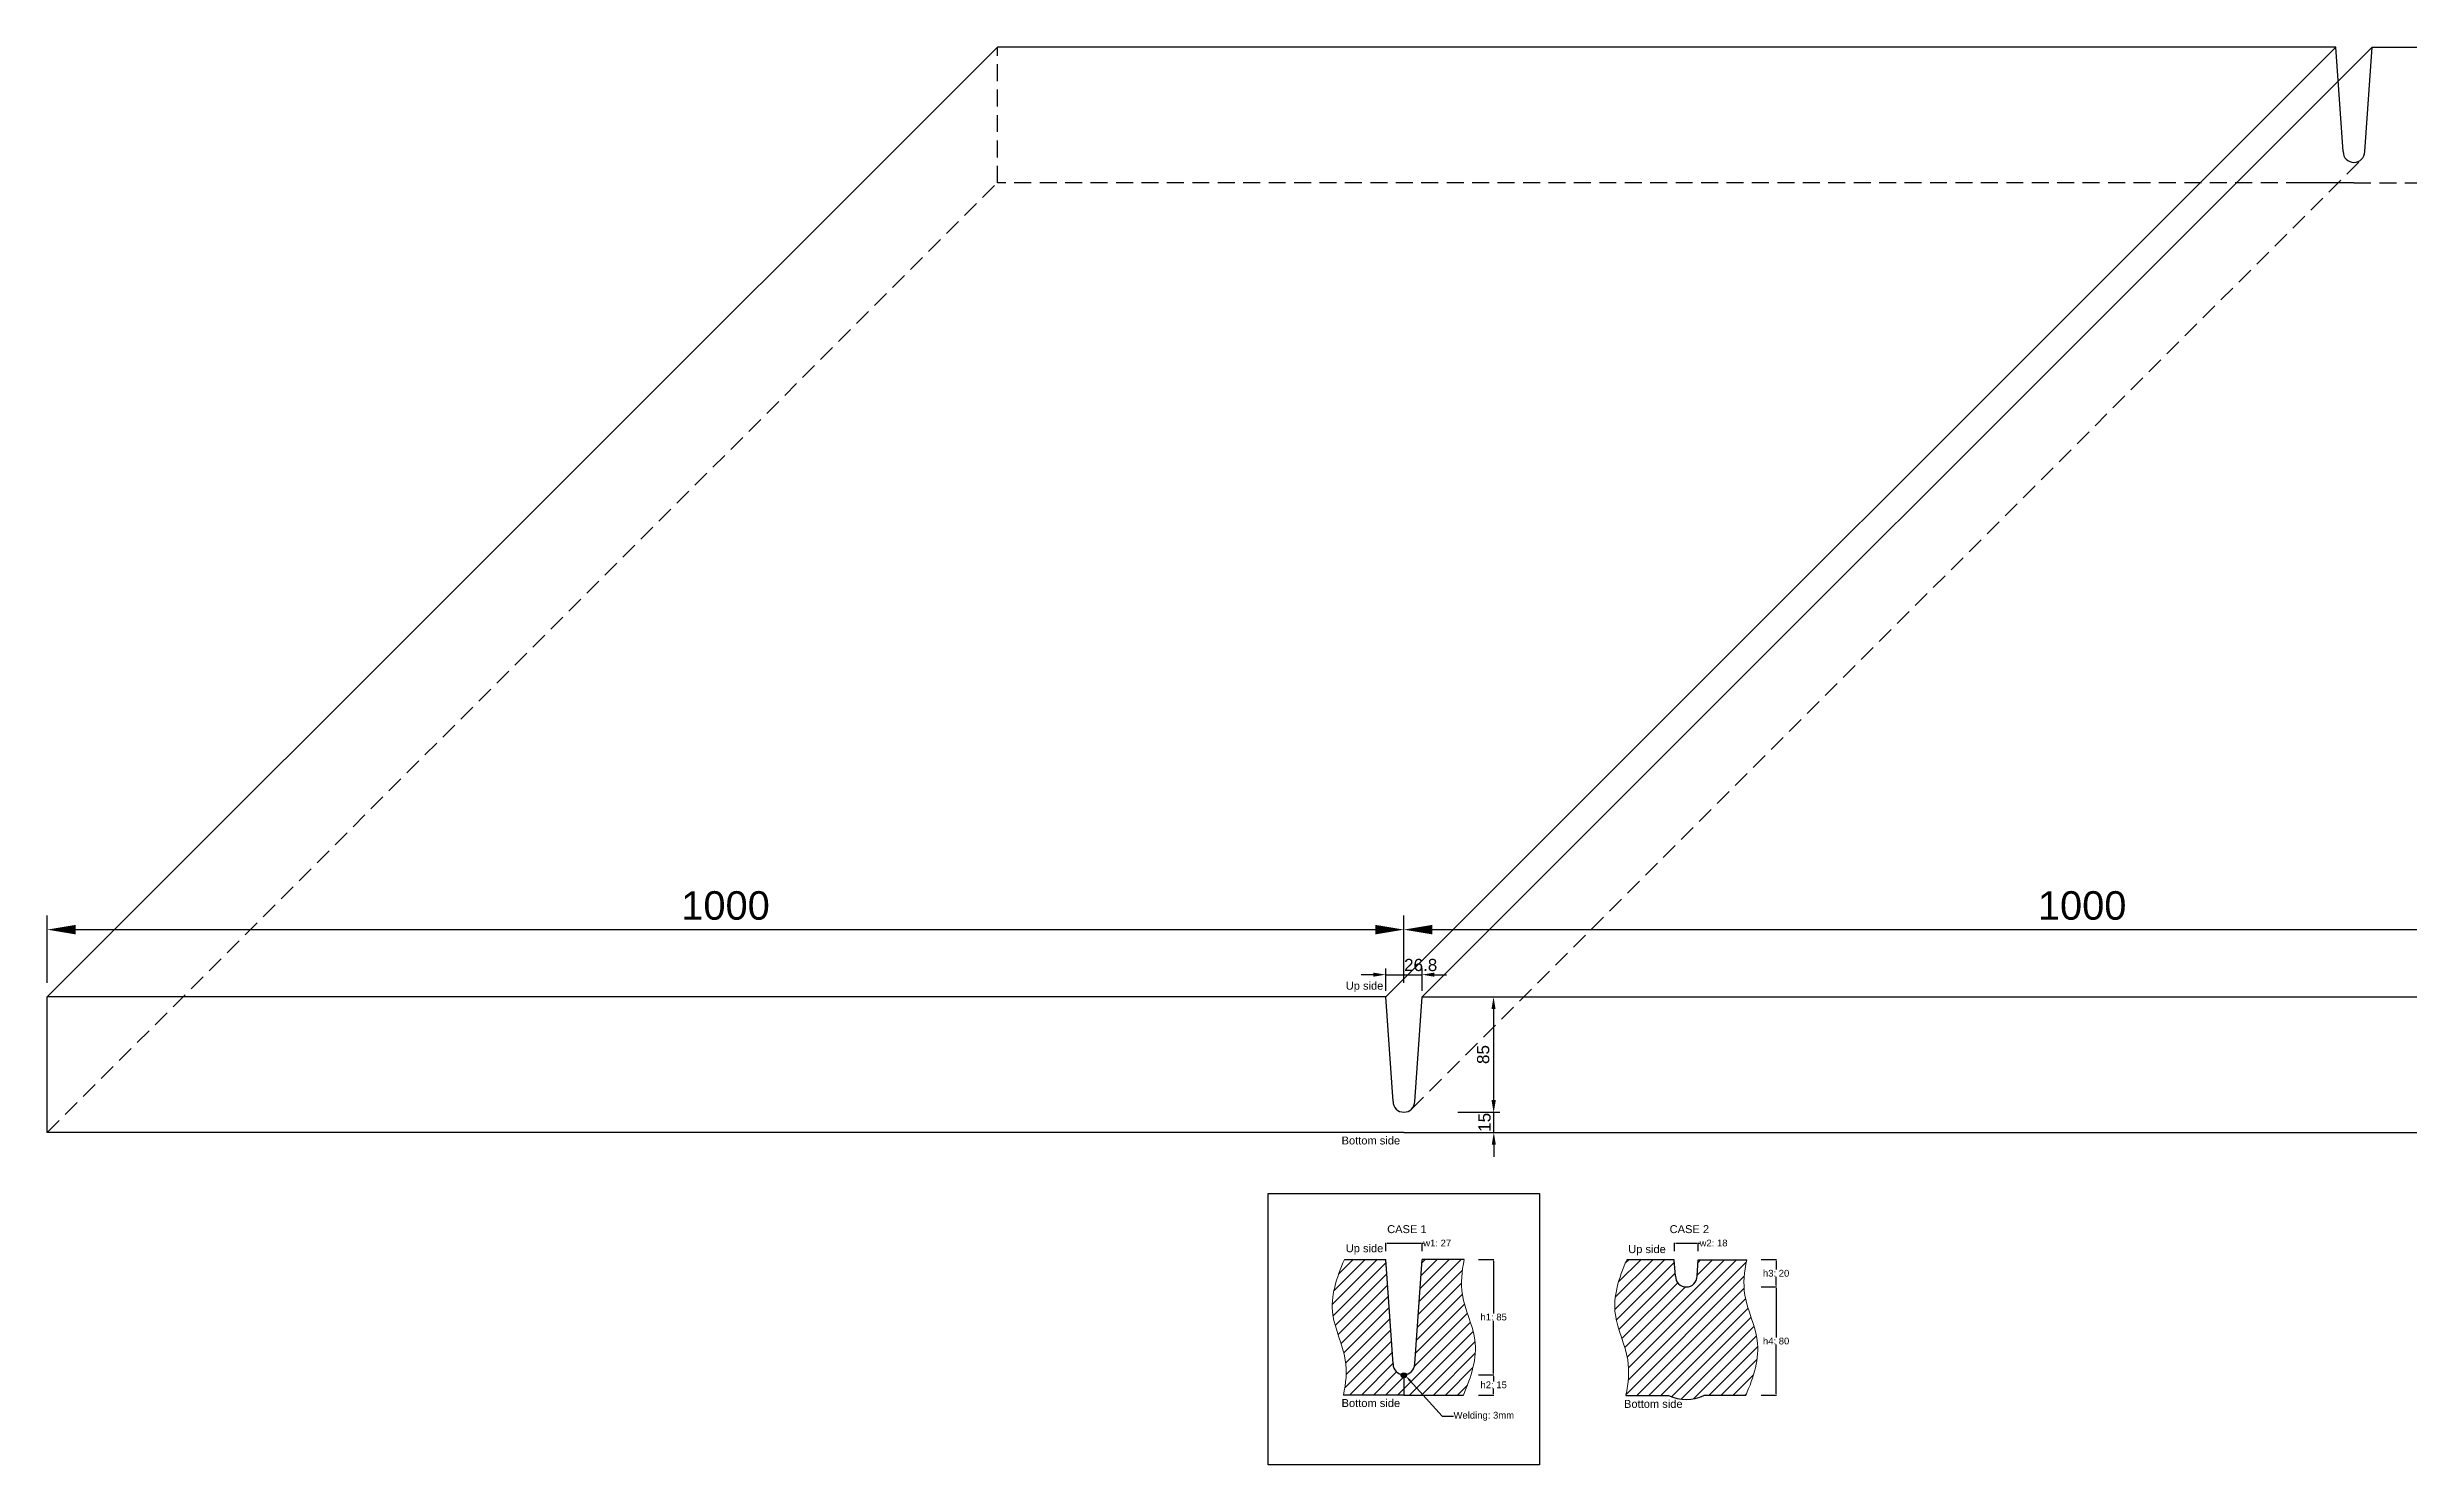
# Model space of a CAD drawing. Header units: inches. Extents: x -873 to 1827, y 0 to 1106.
# Drawn here: x -873 to 868, y 0 to 1046 of the extents above; entities that cross this region are included whole.
import ezdxf
from ezdxf import colors
from ezdxf.entities.mleader import LeaderData, LeaderLine
from ezdxf.math import Vec2, Vec3

# ---------------------------------------------------------------- set-up
doc = ezdxf.new("R2010")
doc.units = ezdxf.units.IN
doc.header["$MEASUREMENT"] = 0
doc.linetypes.add('HIDDEN2', pattern=[0.1875, 0.125, -0.0625])
doc.layers.add('기준선', color=8, linetype='Continuous', lineweight=20)
doc.styles.add('ROMANS', font='romans.shx', dxfattribs={"width": 0.9, "bigfont": 'whgtxt.shx'})
doc.styles.get("Standard").update_dxf_attribs({"font": 'arial.ttf'})
doc.dimstyles.new('1-3', dxfattribs={"dimscale": 3, "dimtxt": 3, "dimasz": 3, "dimexe": 1.5, "dimexo": 1.5, "dimgap": 1, "dimtad": 1, "dimdec": 1, "dimzin": 12, "dimdsep": 46, "dimtxsty": 'ROMANS', "dimcen": 0.09, "dimclrd": 6, "dimclre": 6, "dimclrt": 4, "dimadec": 0, "dimazin": 0, "dimtfac": 1, "dimtdec": 1, "dimtmove": 2, "dimatfit": 3, "dimfxl": 1, "dimtolj": 1, "dimtzin": 12, "dimarcsym": 0})
doc.dimstyles.new('1-7', dxfattribs={"dimscale": 7, "dimtxt": 3, "dimasz": 3, "dimexe": 1.5, "dimexo": 1.5, "dimgap": 1, "dimtad": 1, "dimdec": 1, "dimzin": 12, "dimdsep": 46, "dimtxsty": 'ROMANS', "dimcen": 0.09, "dimclrd": 6, "dimclre": 6, "dimclrt": 4, "dimadec": 0, "dimazin": 0, "dimtfac": 1, "dimtdec": 1, "dimtmove": 2, "dimatfit": 3, "dimfxl": 1, "dimtolj": 1, "dimtzin": 12, "dimarcsym": 0})
doc.dimstyles.get("Standard").update_dxf_attribs({"dimtxt": 0.18, "dimasz": 0.18, "dimexe": 0.18, "dimexo": 0.0625, "dimgap": 0.09, "dimtad": 0, "dimtih": 1, "dimtoh": 1, "dimdec": 4, "dimzin": 0, "dimdsep": 46, "dimtxsty": 'Standard', "dimcen": 0.09, "dimadec": 0, "dimazin": 0, "dimtfac": 1, "dimtdec": 4, "dimtofl": 0, "dimtmove": 0, "dimatfit": 3, "dimfxl": 1, "dimtolj": 1, "dimtzin": 0, "dimarcsym": 0})

# ---------------------------------------------------------------- blocks, each defined once
blk = doc.blocks.new('*D1')
at = {"color": 0, "lineweight": -2, "transparency": 16777216}
for p, q in [((182.2, 151.7), (193.5, 151.7)), ((193.3, 150.7), (193.3, 111.8)), ((193.3, 67.7), (193.3, 106.5)), ((182.2, 66.7), (193.5, 66.7))]:
    blk.add_line(p, q, dxfattribs=at)
at = {"color": 0, "transparency": 16777216}
for points in [[(193.1, 150.7), (193.4, 150.7), (193.3, 151.7)], [(193.1, 67.7), (193.4, 67.7), (193.3, 66.7)]]:
    blk.add_solid(points, dxfattribs=at)
at = {"layer": 'Defpoints', "color": 0, "transparency": 16777216}
for p in [(182.1, 151.7), (182.1, 66.7), (193.3, 66.7)]:
    blk.add_point(p, dxfattribs=at)
at = {"color": 0, "transparency": 16777216, "insert": (193.3, 109.2), "char_height": 5, "attachment_point": 5}
blk.add_mtext('\\A1;h1: 85', dxfattribs=at)
blk = doc.blocks.new('*D2')
at = {"color": 0, "lineweight": -2, "transparency": 16777216}
for p, q in [((182.2, 66.7), (193.5, 66.7)), ((193.3, 65.7), (193.3, 61.8)), ((193.3, 52.7), (193.3, 56.5)), ((182.2, 51.7), (193.5, 51.7))]:
    blk.add_line(p, q, dxfattribs=at)
at = {"color": 0, "transparency": 16777216}
for points in [[(193.1, 65.7), (193.4, 65.7), (193.3, 66.7)], [(193.1, 52.7), (193.4, 52.7), (193.3, 51.7)]]:
    blk.add_solid(points, dxfattribs=at)
at = {"layer": 'Defpoints', "color": 0, "transparency": 16777216}
for p in [(182.1, 66.7), (182.1, 51.7), (193.3, 51.7)]:
    blk.add_point(p, dxfattribs=at)
at = {"color": 0, "transparency": 16777216, "insert": (193.3, 59.2), "char_height": 5, "attachment_point": 5}
blk.add_mtext('\\A1;h2: 15', dxfattribs=at)
blk = doc.blocks.new('*D3')
at = {"color": 0, "lineweight": -2, "transparency": 16777216}
for p, q in [((390.4, 151.7), (401.7, 151.7)), ((401.5, 150.7), (401.5, 144.2)), ((390.4, 131.4), (401.7, 131.4)), ((401.5, 132.4), (401.5, 138.9))]:
    blk.add_line(p, q, dxfattribs=at)
at = {"color": 0, "transparency": 16777216}
for points in [[(401.3, 150.7), (401.6, 150.7), (401.5, 151.7)], [(401.3, 132.4), (401.6, 132.4), (401.5, 131.4)]]:
    blk.add_solid(points, dxfattribs=at)
at = {"layer": 'Defpoints', "color": 0, "transparency": 16777216}
for p in [(390.3, 151.7), (390.3, 131.4), (401.5, 131.4)]:
    blk.add_point(p, dxfattribs=at)
at = {"color": 0, "transparency": 16777216, "insert": (401.5, 141.5), "char_height": 5, "attachment_point": 5}
blk.add_mtext('\\A1;h3: 20', dxfattribs=at)
blk = doc.blocks.new('*D4')
at = {"color": 0, "lineweight": -2, "transparency": 16777216}
for p, q in [((390.4, 131.4), (401.7, 131.4)), ((401.5, 130.4), (401.5, 94.2)), ((401.5, 52.7), (401.5, 88.9)), ((390.4, 51.7), (401.7, 51.7))]:
    blk.add_line(p, q, dxfattribs=at)
at = {"color": 0, "transparency": 16777216}
for points in [[(401.3, 130.4), (401.6, 130.4), (401.5, 131.4)], [(401.3, 52.7), (401.6, 52.7), (401.5, 51.7)]]:
    blk.add_solid(points, dxfattribs=at)
at = {"layer": 'Defpoints', "color": 0, "transparency": 16777216}
for p in [(390.3, 131.4), (390.3, 51.7), (401.5, 51.7)]:
    blk.add_point(p, dxfattribs=at)
at = {"color": 0, "transparency": 16777216, "insert": (401.5, 91.5), "char_height": 5, "attachment_point": 5}
blk.add_mtext('\\A1;h4: 80', dxfattribs=at)
blk = doc.blocks.new('*D5')
at = {"color": 0, "lineweight": -2, "transparency": 16777216}
for p, q in [((113.7, 157.9), (113.7, 163.9)), ((114.7, 163.8), (139.5, 163.8)), ((140.5, 157.9), (140.5, 163.9)), ((140.5, 163.8), (141.5, 163.8))]:
    blk.add_line(p, q, dxfattribs=at)
at = {"color": 0, "transparency": 16777216}
for points in [[(114.7, 163.9), (114.7, 163.6), (113.7, 163.8)], [(139.5, 163.9), (139.5, 163.6), (140.5, 163.8)]]:
    blk.add_solid(points, dxfattribs=at)
at = {"layer": 'Defpoints', "color": 0, "transparency": 16777216}
for p in [(113.7, 157.8), (140.5, 163.8), (140.5, 157.8)]:
    blk.add_point(p, dxfattribs=at)
at = {"color": 0, "transparency": 16777216, "insert": (151.7, 163.8), "char_height": 5, "attachment_point": 5}
blk.add_mtext('\\A1;w1: 27', dxfattribs=at)
blk = doc.blocks.new('*D6')
at = {"color": 0, "lineweight": -2, "transparency": 16777216}
for p, q in [((326.5, 157.8), (326.5, 163.9)), ((327.5, 163.8), (343.1, 163.8)), ((344.1, 157.8), (344.1, 163.9)), ((344.1, 163.8), (345.2, 163.8))]:
    blk.add_line(p, q, dxfattribs=at)
at = {"color": 0, "transparency": 16777216}
for points in [[(327.5, 163.9), (327.5, 163.6), (326.5, 163.8)], [(343.1, 163.9), (343.1, 163.6), (344.1, 163.8)]]:
    blk.add_solid(points, dxfattribs=at)
at = {"layer": 'Defpoints', "color": 0, "transparency": 16777216}
for p in [(326.5, 163.8), (326.5, 157.7), (344.1, 157.7)]:
    blk.add_point(p, dxfattribs=at)
at = {"color": 0, "transparency": 16777216, "insert": (355.4, 163.8), "char_height": 5, "attachment_point": 5}
blk.add_mtext('\\A1;w2: 18', dxfattribs=at)
blk = doc.blocks.new('*D9')
at = {"color": 6, "lineweight": -2, "transparency": 16777216}
for p, q in [((113.7, 349.8), (113.7, 366.2)), ((140.5, 349.8), (140.5, 366.2)), ((104.7, 361.7), (95.7, 361.7)), ((113.7, 361.7), (140.5, 361.7)), ((149.5, 361.7), (158.5, 361.7))]:
    blk.add_line(p, q, dxfattribs=at)
at = {"color": 6, "transparency": 16777216}
for points in [[(104.7, 363.2), (104.7, 360.2), (113.7, 361.7)], [(149.5, 363.2), (149.5, 360.2), (140.5, 361.7)]]:
    blk.add_solid(points, dxfattribs=at)
at = {"layer": 'Defpoints', "color": 0, "transparency": 16777216}
for p in [(140.5, 361.7), (113.7, 345.3), (140.5, 345.3)]:
    blk.add_point(p, dxfattribs=at)
at = {"color": 4, "transparency": 16777216, "insert": (139.5, 368.8), "char_height": 9, "attachment_point": 5}
blk.add_mtext('\\A1;26.8', dxfattribs=at)
blk = doc.blocks.new('*D10')
at = {"color": 6, "lineweight": -2, "transparency": 16777216}
for p, q in [((-872.9, 355.8), (-872.9, 405.4)), ((127.1, 355.8), (127.1, 405.4)), ((-851.9, 394.9), (106.1, 394.9))]:
    blk.add_line(p, q, dxfattribs=at)
at = {"color": 6, "transparency": 16777216}
for points in [[(-851.9, 398.4), (-851.9, 391.4), (-872.9, 394.9)], [(106.1, 398.4), (106.1, 391.4), (127.1, 394.9)]]:
    blk.add_solid(points, dxfattribs=at)
at = {"layer": 'Defpoints', "color": 0, "transparency": 16777216}
for p in [(127.1, 394.9), (-872.9, 345.3), (127.1, 345.3)]:
    blk.add_point(p, dxfattribs=at)
at = {"color": 4, "transparency": 16777216, "insert": (-372.9, 412.6), "char_height": 21, "attachment_point": 5}
blk.add_mtext('\\A1;1000', dxfattribs=at)
blk = doc.blocks.new('*D11')
at = {"color": 6, "lineweight": -2, "transparency": 16777216}
for p, q in [((127.1, 355.8), (127.1, 405.4)), ((1127.1, 355.8), (1127.1, 405.4)), ((148.1, 394.9), (1106.1, 394.9))]:
    blk.add_line(p, q, dxfattribs=at)
at = {"color": 6, "transparency": 16777216}
for points in [[(148.1, 398.4), (148.1, 391.4), (127.1, 394.9)], [(1106.1, 398.4), (1106.1, 391.4), (1127.1, 394.9)]]:
    blk.add_solid(points, dxfattribs=at)
at = {"layer": 'Defpoints', "color": 0, "transparency": 16777216}
for p in [(1127.1, 394.9), (127.1, 345.3), (1127.1, 345.3)]:
    blk.add_point(p, dxfattribs=at)
at = {"color": 4, "transparency": 16777216, "insert": (627.1, 412.6), "char_height": 21, "attachment_point": 5}
blk.add_mtext('\\A1;1000', dxfattribs=at)
blk = doc.blocks.new('*D13')
at = {"color": 6, "lineweight": -2, "transparency": 16777216}
for p, q in [((167.3, 345.3), (197.7, 345.3)), ((193.2, 336.3), (193.2, 269.3)), ((166.9, 260.3), (197.7, 260.3))]:
    blk.add_line(p, q, dxfattribs=at)
at = {"color": 6, "transparency": 16777216}
for points in [[(191.7, 336.3), (194.7, 336.3), (193.2, 345.3)], [(191.7, 269.3), (194.7, 269.3), (193.2, 260.3)]]:
    blk.add_solid(points, dxfattribs=at)
at = {"layer": 'Defpoints', "color": 0, "transparency": 16777216}
for p in [(162.8, 345.3), (162.4, 260.3), (193.2, 260.3)]:
    blk.add_point(p, dxfattribs=at)
at = {"color": 4, "transparency": 16777216, "insert": (185.6, 302.8), "char_height": 9, "attachment_point": 5, "rotation": 90}
blk.add_mtext('\\A1;85', dxfattribs=at)
blk = doc.blocks.new('*D14')
at = {"color": 6, "lineweight": -2, "transparency": 16777216}
for p, q in [((193.4, 269.3), (193.4, 278.3)), ((166.9, 260.3), (197.9, 260.3)), ((166.9, 245.3), (197.9, 245.3)), ((193.4, 245.3), (193.4, 260.3)), ((193.4, 236.3), (193.4, 227.3))]:
    blk.add_line(p, q, dxfattribs=at)
at = {"color": 6, "transparency": 16777216}
for points in [[(191.9, 269.3), (194.9, 269.3), (193.4, 260.3)], [(191.9, 236.3), (194.9, 236.3), (193.4, 245.3)]]:
    blk.add_solid(points, dxfattribs=at)
at = {"layer": 'Defpoints', "color": 0, "transparency": 16777216}
for p in [(162.4, 260.3), (162.4, 245.3), (193.4, 260.3)]:
    blk.add_point(p, dxfattribs=at)
at = {"color": 4, "transparency": 16777216, "insert": (186.6, 252.8), "char_height": 9, "attachment_point": 5, "rotation": 90}
blk.add_mtext('\\A1;15', dxfattribs=at)

msp = doc.modelspace()

# ---------------------------------------------------------------- hatches: boundary and pattern name
at = {"layer": '기준선'}
h = msp.add_hatch(dxfattribs=at)
h.set_pattern_fill('ANSI31', color=83, scale=50)
edge = h.paths.add_edge_path()
edge.add_line((113.71, 151.66), (83.24, 151.66))
edge.add_spline(control_points=[(83.24, 151.66), (77.41, 138.05), (69.25, 113.29), (86.51, 80.43), (84.43, 60.39), (82.53, 51.66)], knot_values=[11.4959921, 11.4959921, 11.4959921, 11.4959921, 53.5856145, 88.1437197, 114.5264037, 114.5264037, 114.5264037, 114.5264037], degree=3, periodic=0)
edge.add_line((82.53, 51.66), (127.1, 51.66))
edge.add_line((127.1, 51.66), (127.1, 66.66))
edge.add_arc((127.1, 74.66), 8, 180, 270, ccw=False)
edge.add_line((119.1, 74.66), (113.71, 151.66))
h = msp.add_hatch(dxfattribs=at)
h.set_pattern_fill('ANSI31', color=83, scale=50)
edge = h.paths.add_edge_path()
edge.add_spline(control_points=[(170.95, 51.66), (176.78, 65.28), (184.94, 90.04), (167.69, 122.9), (169.76, 142.94), (171.66, 151.66)], knot_values=[11.4959921, 11.4959921, 11.4959921, 11.4959921, 53.5856145, 88.1437197, 114.5264037, 114.5264037, 114.5264037, 114.5264037], degree=3, periodic=0)
edge.add_line((171.66, 151.66), (140.48, 151.66))
edge.add_line((140.48, 151.66), (135.1, 74.66))
edge.add_arc((127.1, 74.66), 8, 270, 360, ccw=False)
edge.add_line((127.1, 66.66), (127.1, 51.66))
edge.add_line((127.1, 51.66), (170.95, 51.66))
h = msp.add_hatch(dxfattribs=at)
h.set_pattern_fill('ANSI31', color=83, scale=50)
edge = h.paths.add_edge_path()
edge.add_spline(control_points=[(379.15, 51.41), (384.99, 65.03), (393.14, 89.78), (375.89, 122.65), (377.97, 142.69), (379.87, 151.41)], knot_values=[11.4959921, 11.4959921, 11.4959921, 11.4959921, 53.5856145, 88.1437197, 114.5264037, 114.5264037, 114.5264037, 114.5264037], degree=3, periodic=0)
edge.add_line((379.87, 151.41), (344.14, 151.41))
edge.add_line((344.14, 151.41), (343.3, 139.41))
edge.add_arc((335.3, 139.41), 8, 270, 360, ccw=False)
edge.add_arc((335.3, 139.41), 8, 180, 270, ccw=False)
edge.add_line((327.3, 139.41), (326.46, 151.41))
edge.add_line((326.46, 151.41), (291.34, 151.41))
edge.add_spline(control_points=[(291.34, 151.41), (285.56, 137.88), (277.5, 113.21), (294.71, 80.43), (292.64, 60.39), (290.74, 51.66)], knot_values=[11.7547671, 11.7547671, 11.7547671, 11.7547671, 53.5856145, 88.1437197, 114.5264037, 114.5264037, 114.5264037, 114.5264037], degree=3, periodic=0)
edge.add_line((290.69, 51.41), (322.27, 51.41))
edge.add_arc((335.3, 78.23), 29.82, 244.07767, 295.92233)
edge.add_line((348.34, 51.41), (379.15, 51.41))
h = msp.add_hatch(dxfattribs=at)
h.set_pattern_fill('ANSI31', color=1, scale=2.5)
h.set_pattern_definition([(45, (63.54755, 32.94563), (-0.2209709, 0.2209709), [])])
edge = h.paths.add_edge_path()
edge.add_arc((127.1, 63.76), 4, 54.34091, 125.65909)
edge.add_arc((127.1, 67.11), 2.33, 182.04671, 357.95329)

# ---------------------------------------------------------------- linework, layer by layer
for p, q in [((-872.9, 345.27), (-172.54, 1045.64)), ((814.08, 1045.64), (-172.54, 1045.64)), ((113.71, 345.27), (814.08, 1045.64)), ((140.48, 345.27), (840.84, 1045.64)), ((819.46, 968.64), (814.08, 1045.64)), ((835.46, 968.64), (840.84, 1045.64)), ((840.84, 1045.64), (1827.46, 1045.64)), ((827.46, 945.64), (782.9, 945.64)), ((113.71, 345.27), (-872.9, 345.27)), ((-872.9, 245.27), (-872.9, 345.27)), ((119.1, 268.27), (113.71, 345.27)), ((135.1, 268.27), (140.48, 345.27)), ((140.48, 345.27), (1127.1, 345.27)), ((127.1, 245.27), (-872.9, 245.27)), ((127.1, 245.27), (82.53, 245.27)), ((127.1, 245.27), (1127.1, 245.27)), ((83.24, 151.66), (113.71, 151.66)), ((119.1, 74.66), (113.71, 151.66)), ((135.1, 74.66), (140.48, 151.66)), ((171.66, 151.66), (140.48, 151.66)), ((326.46, 151.41), (291.34, 151.41)), ((327.3, 139.41), (326.46, 151.41)), ((343.3, 139.41), (344.14, 151.41)), ((344.14, 151.41), (379.87, 151.41)), ((127.1, 66.66), (127.1, 51.66)), ((127.1, 66.66), (127.1, 66.66)), ((127.1, 66.66), (127.1, 66.66)), ((127.1, 66.66), (127.1, 51.66)), ((127.1, 66.66), (127.1, 66.66)), ((127.1, 66.66), (127.1, 66.66)), ((127.1, 51.66), (82.53, 51.66)), ((127.1, 51.66), (170.95, 51.66)), ((290.68, 51.41), (322.27, 51.41)), ((379.15, 51.41), (348.34, 51.41))]:
    msp.add_line(p, q)
at = {"linetype": 'HIDDEN2', "ltscale": 100}
for p, q in [((-172.54, 945.64), (-172.54, 1045.64)), ((132.75, 262.61), (833.12, 962.98)), ((-872.9, 245.27), (-172.54, 945.64)), ((827.46, 945.64), (-172.54, 945.64)), ((827.46, 945.64), (1827.46, 945.64))]:
    msp.add_line(p, q, dxfattribs=at)
msp.add_lwpolyline([(27.1, 200.28), (227.1, 200.28), (227.1, 0.28), (27.1, 0.28)], close=True)
for centre, radius, start, end in [((827.46, 968.64), 8, 180, 270), ((827.46, 968.64), 8, 270, 0), ((127.1, 268.27), 8, 180, 270), ((127.1, 268.27), 8, 270, 0), ((335.3, 139.41), 8, 180, 270), ((335.3, 139.41), 8, 270, 0), ((127.1, 74.66), 8, 180, 270), ((127.1, 74.66), 8, 270, 0), ((127.1, 63.76), 4, 54.34091, 125.65909), ((127.1, 67.11), 2.33, 182.04671, 357.95329), ((335.3, 78.23), 29.82, 244.07767, 295.92233)]:
    msp.add_arc(centre, radius, start, end)
at = {"layer": '기준선'}
for points, knots in [([(83.24, 151.66), (77.41, 138.05), (69.25, 113.29), (86.51, 80.43), (84.43, 60.39), (82.53, 51.66)], [11.4959921, 11.4959921, 11.4959921, 11.4959921, 53.5856145, 88.1437197, 114.5264037, 114.5264037, 114.5264037, 114.5264037]), ([(170.95, 51.66), (176.78, 65.28), (184.94, 90.04), (167.69, 122.9), (169.76, 142.94), (171.66, 151.66)], [11.4959921, 11.4959921, 11.4959921, 11.4959921, 53.5856145, 88.1437197, 114.5264037, 114.5264037, 114.5264037, 114.5264037]), ([(291.34, 151.41), (285.56, 137.88), (277.5, 113.21), (294.71, 80.43), (292.64, 60.39), (290.74, 51.66), (290.74, 51.66), (290.74, 51.66), (290.74, 51.66), (290.72, 51.57), (290.7, 51.49), (290.68, 51.41)], [11.7547671, 11.7547671, 11.7547671, 11.7547671, 53.5856145, 88.1437197, 114.5264037, 114.5264037, 114.5264037, 114.5350566, 114.5350566, 114.5350566, 114.7795461, 114.7795461, 114.7795461, 114.7795461]), ([(379.15, 51.41), (384.99, 65.03), (393.14, 89.78), (375.89, 122.65), (377.97, 142.69), (379.87, 151.41)], [11.4959921, 11.4959921, 11.4959921, 11.4959921, 53.5856145, 88.1437197, 114.5264037, 114.5264037, 114.5264037, 114.5264037])]:
    msp.add_open_spline(points, degree=3, knots=knots, dxfattribs=at)

# ---------------------------------------------------------------- texts
at = {"char_height": 5.85, "attachment_point": 5}
for s, insert in [('\\A1;Up side', (98.12, 352.67)), ('\\A1;Bottom side', (102.77, 239.38)), ('\\A1;CASE 1', (129.33, 174.01)), ('\\A1;{\\fArial|b0|i0|c129|p34;CASE 2}', (337.54, 174.01)), ('\\A1;Up side', (98.12, 159.07)), ('\\A1;Up side', (306.33, 158.43)), ('\\A1;Bottom side', (102.77, 45.77)), ('\\A1;Bottom side', (310.98, 45.13))]:
    msp.add_mtext(s, dxfattribs=dict(at, insert=insert))

# ---------------------------------------------------------------- dimensions: what is measured, and where the dimension line sits
for base, p1, p2, picture, middle in [((127.1, 394.91), (-872.9, 345.27), (127.1, 345.27), '*D10', (-372.9, 412.63)), ((1127.1, 394.91), (127.1, 345.27), (1127.1, 345.27), '*D11', (627.1, 412.63))]:
    dim = msp.add_linear_dim(base=base, p1=p1, p2=p2, dimstyle='1-7', override={"dimtxsty": 'Standard'})
    dim.commit()
    dim.dimension.update_dxf_attribs({"geometry": picture, "text_midpoint": middle})
dim = msp.add_linear_dim(base=(140.48, 361.69), p1=(113.71, 345.27), p2=(140.48, 345.27), dimstyle='1-3', override={"dimtxsty": 'Standard'})
dim.commit()
dim.dimension.update_dxf_attribs({"geometry": '*D9', "text_midpoint": (139.54, 368.81), "dimtype": 160})
dim = msp.add_linear_dim(base=(193.19, 260.27), p1=(162.83, 345.27), p2=(162.38, 260.27), angle=90, dimstyle='1-3', override={"dimtxsty": 'Standard'})
dim.commit()
dim.dimension.update_dxf_attribs({"geometry": '*D13', "text_midpoint": (185.6, 302.77)})
dim = msp.add_linear_dim(base=(193.36, 260.27), p1=(162.35, 245.27), p2=(162.38, 260.27), angle=90, dimstyle='1-3', override={"dimtxsty": 'Standard'})
dim.commit()
dim.dimension.update_dxf_attribs({"geometry": '*D14', "text_midpoint": (186.55, 252.77), "dimtype": 160})
for base, p1, p2, text, picture, middle in [((140.48, 163.76), (113.71, 157.83), (140.48, 157.83), 'w1: <>', '*D5', (151.69, 163.76)), ((326.46, 163.76), (344.14, 157.71), (326.46, 157.71), 'w2: <>', '*D6', (355.41, 163.76))]:
    dim = msp.add_linear_dim(base=base, p1=p1, p2=p2, text=text, dimstyle='Standard', override={"dimtxt": 5, "dimasz": 1, "dimdec": 0})
    dim.commit()
    dim.dimension.update_dxf_attribs({"geometry": picture, "text_midpoint": middle, "dimtype": 160})
for base, p1, p2, text, picture, middle in [((193.27, 66.66), (182.1, 151.66), (182.1, 66.66), 'h1: <>', '*D1', (193.27, 109.16)), ((401.48, 131.41), (390.3, 151.66), (390.3, 131.41), 'h3: <>', '*D3', (401.48, 141.54)), ((401.48, 51.66), (390.3, 131.41), (390.3, 51.66), 'h4: <>', '*D4', (401.48, 91.54)), ((193.27, 51.66), (182.1, 66.66), (182.1, 51.66), 'h2: <>', '*D2', (193.27, 59.16))]:
    dim = msp.add_linear_dim(base=base, p1=p1, p2=p2, angle=90, text=text, dimstyle='Standard', override={"dimtxt": 5, "dimasz": 1, "dimdec": 0})
    dim.commit()
    dim.dimension.update_dxf_attribs({"geometry": picture, "text_midpoint": middle})

# ---------------------------------------------------------------- leaders
ml = msp.add_multileader_mtext('Standard')
ml.set_content('Welding: 3mm', color=256)
ml.set_leader_properties()
ml.build(insert=Vec2(0, 0))
ml.multileader.update_dxf_attribs({"dogleg_length": 0.36, "arrow_head_size": 5})
ctx = ml.context
ctx.base_point, ctx.char_height, ctx.arrow_head_size, ctx.landing_gap_size, ctx.plane_origin = Vec3(163.64, 36.07), 5, 5, 0.09, Vec3(129.11, 69.42)
notes = []
notes.append((ctx, [(0, (1, 1, 0), (155.29, 36.07), (1, 0), 8.36, [(0, [(128.44, 65.92)], 0, [])])]))
ctx.mtext.insert, ctx.mtext.flow_direction = Vec3(163.73, 39.31), 5
for ctx, leaders in notes:
    for number, flags, end, landing, length, lines in leaders:
        leader = LeaderData()
        leader.index, (leader.has_last_leader_line, leader.has_dogleg_vector, leader.attachment_direction) = number, flags
        leader.last_leader_point, leader.dogleg_vector, leader.dogleg_length = Vec3(end), Vec3(landing), length
        for number, points, colour, breaks in lines:
            line = LeaderLine()
            line.index, line.vertices, line.color, line.breaks = number, Vec3.list(points), colors.encode_raw_color(colour), breaks
            leader.lines.append(line)
        ctx.leaders.append(leader)

doc.saveas('drawing.dxf')
